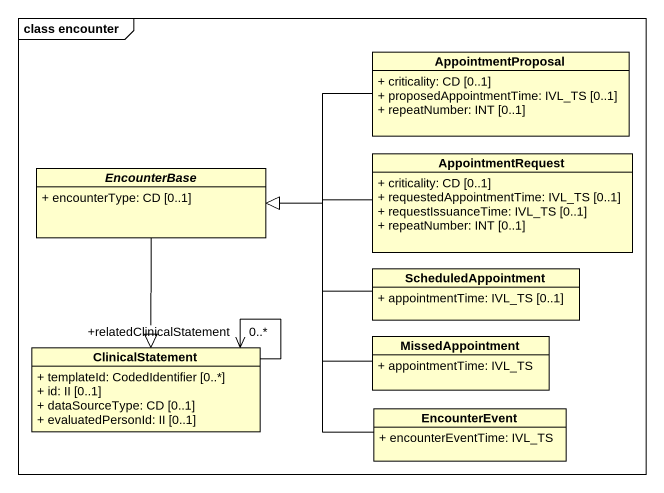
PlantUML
@startuml
mainframe class encounter
hide circle
hide empty members
skinparam classAttributeIconSize 0
class AppointmentProposal {
  + criticality: CD [0..1]
  + proposedAppointmentTime: IVL_TS [0..1]
  + repeatNumber: INT [0..1]
}
abstract class EncounterBase {
  + encounterType: CD [0..1]
}
class AppointmentRequest {
  + criticality: CD [0..1]
  + requestedAppointmentTime: IVL_TS [0..1]
  + requestIssuanceTime: IVL_TS [0..1]
  + repeatNumber: INT [0..1]
}
class ScheduledAppointment {
  + appointmentTime: IVL_TS [0..1]
}
class ClinicalStatement {
  + templateId: CodedIdentifier [0..*]
  + id: II [0..1]
  + dataSourceType: CD [0..1]
  + evaluatedPersonId: II [0..1]
}
class MissedAppointment {
  + appointmentTime: IVL_TS
}
class EncounterEvent {
  + encounterEventTime: IVL_TS
}
AppointmentProposal -left-|> EncounterBase
EncounterBase --|> ClinicalStatement
AppointmentRequest -left-|> EncounterBase
ScheduledAppointment -left-|> EncounterBase
ClinicalStatement --> "+relatedClinicalStatement\n0..*" ClinicalStatement
MissedAppointment -left-|> EncounterBase
EncounterEvent -up-|> EncounterBase
@enduml
